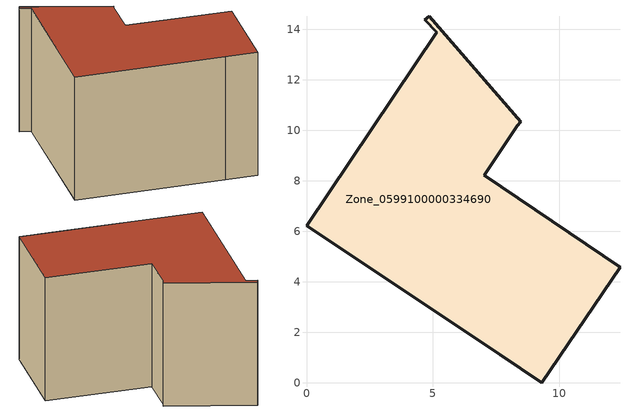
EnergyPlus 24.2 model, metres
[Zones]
Zone_0599100000334690
 floor ground (C_G): 4.86,14.51 8.49,10.33 8.35,10.18 7.03,8.21 12.41,4.57 9.31,0 7.67,1.11 0,6.22 5.15,13.87 4.68,14.37 z1.53
 wall outside (C_F): 9.31,0 12.41,4.57 7.03,8.21 8.35,10.18 8.49,10.33 4.86,14.51 4.68,14.37 5.15,13.87 0,6.22 7.67,1.11 9.31,0 z1.53:9.66
 roof outside (C_R): 8.49,10.33 4.86,14.51 4.68,14.37 5.15,13.87 0,6.22 7.67,1.11 9.31,0 12.41,4.57 7.03,8.21 8.35,10.18 z9.66
[BUILDING]
Pand.0599100000334690: North Axis=0; Terrain=City; Loads Convergence Tolerance Value=0.04; Temperature Convergence Tolerance Value=0.4; Solar Distribution=FullExterior; Maximum Number of Warmup Days=25; Minimum Number of Warmup Days=1
[Site:Location]
Rotterdam.The.Hague.AP_ZH_NLD Design_Conditions: Latitude=51.96; Longitude=4.45; Time Zone=1; Elevation=-4.5
[SITE:GROUNDTEMPERATURE:BUILDINGSURFACE]
18, 18, 18, 18, 18, 18, 18, 18, 18, 18, 18, 18
[MATERIAL] Thermal Absorptance=0.9; Solar Absorptance=0.7; Visible Absorptance=0.7
Name | Roughness | Thickness | Conductivity | Density | Specific Heat
G.TC.1975-1991 | MediumSmooth | 0.15 | 0.288461 | 540 | 1210
F.TC.1975-1991 | Rough | 0.3 | 0.230769 | 1920 | 840
R.TC.1975-1991 | MediumRough | 0.2 | 0.153846 | 1500 | 1000
[CONSTRUCTION]
C_G: G.TC.1975-1991
C_F: F.TC.1975-1991
C_R: R.TC.1975-1991
[ZONE]
Zone_0599100000334690: Type=1; Multiplier=1; Ceiling Height=Autocalculate; Volume=Autocalculate; Floor Area=autocalculate; Part of Total Floor Area=Yes
[ZONEINFILTRATION:DESIGNFLOWRATE]
Infil_Zone_0599100000334690: Zone or ZoneList or Space or SpaceList=Zone_0599100000334690; Schedule=AlwaysOn; Design Flow Rate Calculation Method=Flow/Area; Flow Rate per Floor Area=0.003; Constant Term Coefficient=1; Temperature Term Coefficient=0; Velocity Term Coefficient=0; Velocity Squared Term Coefficient=0
[HVACTEMPLATE:ZONE:IDEALLOADSAIRSYSTEM]
Zone_0599100000334690: Maximum Heating Supply Air Temperature=50; Minimum Cooling Supply Air Temperature=13; Maximum Heating Supply Air Humidity Ratio=0.0156; Minimum Cooling Supply Air Humidity Ratio=0.0077; Heating Limit=NoLimit; Cooling Limit=NoLimit; Dehumidification Control Type=ConstantSensibleHeatRatio; Cooling Sensible Heat Ratio=0.7; Dehumidification Setpoint=60; Humidification Control Type=None; Humidification Setpoint=30; Outdoor Air Method=None; Outdoor Air Flow Rate per Person=0.00944; Outdoor Air Flow Rate per Zone Floor Area=0; Outdoor Air Flow Rate per Zone=0; Demand Controlled Ventilation Type=None; Outdoor Air Economizer Type=NoEconomizer; Heat Recovery Type=None; Sensible Heat Recovery Effectiveness=0.7; Latent Heat Recovery Effectiveness=0.65
[ZONECONTROL:THERMOSTAT]
ThermostatControl_Zone_0599100000334690: Zone or ZoneList=Zone_0599100000334690; Control Type Schedule=DualSetpointControlType; Control 1=Thermostat_Zone_0599100000334690; Temperature Difference Between Cutout And Setpoint=0
[THERMOSTATSETPOINT:DUALSETPOINT]
Thermostat_Zone_0599100000334690: Heating Setpoint Temperature Schedule=HeatingSetpoint_Zone_0599100000334690; Cooling Setpoint Temperature Schedule=CoolingSetpoint_Zone_0599100000334690
[SCHEDULE:COMPACT]
HeatingSetpoint_Zone_0599100000334690: Through: 12/31, For: AllDays, Until: 24:00, 21
CoolingSetpoint_Zone_0599100000334690: Through: 12/31, For: AllDays, Until: 24:00, 24
DualSetpointControlType: Through: 12/31, For: AllDays, Until: 24:00, 4
AlwaysOn: Through: 12/31, For: AllDays, Until: 24:00, 1
